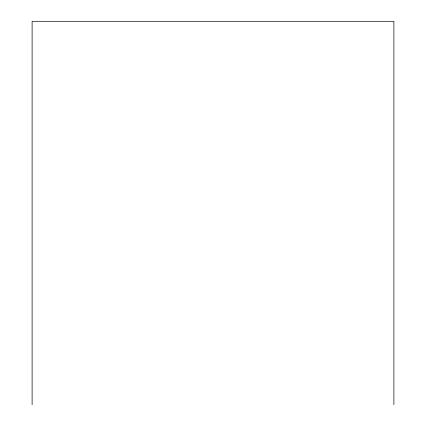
<?xml version="1.0" encoding="UTF-8"?>
<svg xmlns="http://www.w3.org/2000/svg" width="426" height="426" viewBox="0 0 426 426"><rect width="100%" height="100%" fill="white"/><g stroke="black" fill="none" stroke-linecap="round" stroke-linejoin="round"><path stroke-width="0.64" d="M393.89 404.7L393.89 21.3L32.11 21.3L32.11 404.7"/></g></svg>
